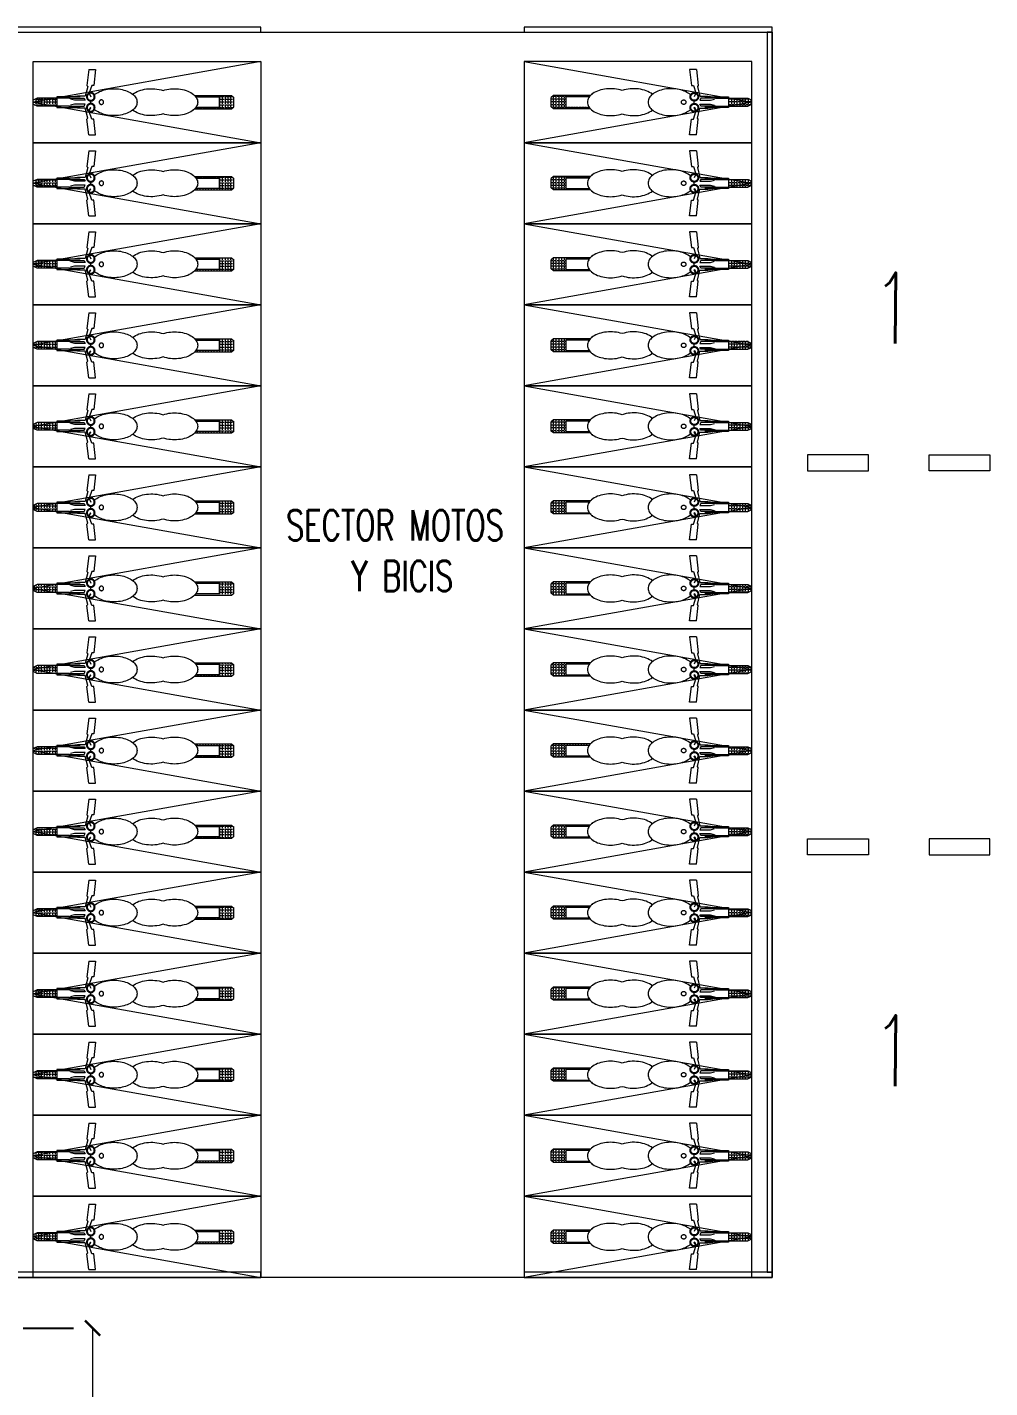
# Model space of a CAD drawing. Header units: millimetres. Extents: x 2828 to 3406, y 849 to 1266.
# Drawn here: x 2998.98 to 3008.49, y 1109.23 to 1122.66 of the extents above; entities that cross this region are included whole.
import ezdxf

# ---------------------------------------------------------------- set-up
doc = ezdxf.new("R2010")
doc.units = ezdxf.units.MM
doc.header["$PDMODE"] = 34
doc.header["$PDSIZE"] = -10
doc.linetypes.add('DASHDOT', pattern=[1, 0.5, -0.25, 0, -0.25])
doc.linetypes.add('DASHED', pattern=[19.05, 12.7, -6.35])
doc.layers.get('DEFPOINTS').update_dxf_attribs({"lineweight": 5})
for name, color, linetype, lineweight in [('0.05', 64, 'Continuous', 5), ('arq cotas', 152, 'Continuous', 13), ('arq tex', 31, 'Continuous', 5), ('gral texto', 70, 'Continuous', 5)]:
    doc.layers.add(name, color=color, linetype=linetype, lineweight=lineweight)
doc.layers.add('vehiculos', color=7, linetype='Continuous', lineweight=9, true_color=0x4a4a4a)
doc.layers.add('Viewport', color=7, linetype='Continuous', true_color=0xff870f, plot=False)
doc.styles.add('250-cts', font='romans.shx', dxfattribs={"width": 0.7, "height": 0.25})
doc.dimstyles.new('250', dxfattribs={"dimtxt": 0.3, "dimasz": 0.15, "dimexe": 0, "dimexo": 0.1, "dimgap": 0.05, "dimtad": 1, "dimzin": 0, "dimdsep": 46, "dimtxsty": '250-cts', "dimblk": 'ARCHTICK', "dimcen": 0.02, "dimclrd": 256, "dimclre": 256, "dimclrt": 256, "dimazin": 0, "dimtfac": 1, "dimtofl": 0, "dimtmove": 1, "dimatfit": 0, "dimldrblk": 'OPEN90', "dimfxl": 1, "dimtolj": 1, "dimtzin": 0, "dimlwd": -1, "dimarcsym": 0})
pattern_1 = [(0, (-6155.405802, -6711.101728), (0, 0.0275), [0.02, -0.0075]), (90, (-6155.405802, -6711.101728), (-0.0275, 2e-18), [0.02, -0.0075])]

# ---------------------------------------------------------------- blocks, each defined once
blk = doc.blocks.new('_ARCHTICK')
at = {"color": 0, "linetype": 'ByBlock', "const_width": 0.15}
blk.add_lwpolyline([(-0.5, -0.5), (0.5, 0.5)], dxfattribs=at)
blk = doc.blocks.new('*D482')
at = {"layer": 'arq cotas', "linetype": 'DASHDOT', "lineweight": -2, "transparency": 16777216}
for p, q in [((2998.944, 1109.817), (2999.631, 1109.817)), ((2998.944, 1103.317), (2999.631, 1103.317))]:
    blk.add_line(p, q, dxfattribs=at)
at = {"layer": 'arq cotas', "transparency": 16777216}
blk.add_line((2999.631, 1109.817), (2999.631, 1103.317), dxfattribs=at)
at = {"layer": 'DEFPOINTS', "color": 0, "transparency": 16777216}
for p in [(2998.844, 1109.817), (2998.844, 1103.317), (2999.631, 1103.317)]:
    blk.add_point(p, dxfattribs=at)
at = {"layer": 'arq cotas', "transparency": 16777216, "xscale": 0.15, "yscale": 0.15, "zscale": 0.15}
for p, rotation in [((2999.631, 1109.817), 90), ((2999.631, 1103.317), 270)]:
    blk.add_blockref('_ARCHTICK', p, dxfattribs=dict(at, rotation=rotation))
at = {"layer": 'arq cotas', "transparency": 16777216, "insert": (2999.431, 1106.567), "char_height": 0.3, "attachment_point": 5, "rotation": 90, "style": '250-cts'}
blk.add_mtext('\\A1;6.50', dxfattribs=at)
blk = doc.blocks.new('_Open90')
at = {"color": 0, "linetype": 'ByBlock', "lineweight": -2}
for p, q in [((0, 0), (-1, 0)), ((-0.5, 0.5), (0, 0)), ((0, 0), (-0.5, -0.5))]:
    blk.add_line(p, q, dxfattribs=at)
blk = doc.blocks.new('A$C09E15E17')
h = blk.add_hatch()
h.set_pattern_fill('ANGLE', color=256, scale=0.1, style=0)
h.set_pattern_definition(pattern_1)
h.paths.add_polyline_path([(0.233, 0.36), (0.233, 0.437), (0.039, 0.437), (0, 0.418), (0, 0.379), (0.039, 0.36)])
h = blk.add_hatch()
h.set_pattern_fill('ANGLE', color=256, scale=0.1, style=0)
h.set_pattern_definition(pattern_1)
edge = h.paths.add_edge_path()
edge.add_line((1.96, 0.333), (1.983, 0.353))
edge.add_line((1.983, 0.353), (1.983, 0.444))
edge.add_line((1.983, 0.444), (1.96, 0.463))
edge.add_line((1.96, 0.463), (1.595, 0.463))
edge.add_ellipse((1.397, 0.398), major_axis=(0.228, 0), ratio=0.58351, start_angle=382.7347, end_angle=389.3052, ccw=False)
edge.add_line((1.607, 0.45), (1.838, 0.45))
edge.add_line((1.838, 0.45), (1.838, 0.347))
edge.add_line((1.838, 0.347), (1.607, 0.347))
edge.add_ellipse((1.397, 0.398), major_axis=(0.228, 0), ratio=0.58351, start_angle=330.6948, end_angle=337.2653, ccw=False)
edge.add_line((1.595, 0.333), (1.96, 0.333))
at = {"linetype": 'ByBlock'}
for p, q in [((0.549, 0.719), (0.53, 0.565)), ((0.549, 0.719), (0.617, 0.719)), ((0.617, 0.719), (0.598, 0.565)), ((0.539, 0.555), (0.515, 0.457)), ((0.53, 0.565), (0.539, 0.555)), ((0.578, 0.565), (0.554, 0.491)), ((0.598, 0.565), (0.578, 0.565)), ((0.039, 0.437), (0, 0.418)), ((0, 0.418), (0, 0.379)), ((0.321, 0.437), (0.039, 0.437)), ((0.36, 0.437), (0.321, 0.437)), ((0.437, 0.457), (0.36, 0.447)), ((0.36, 0.447), (0.36, 0.437)), ((0.36, 0.437), (0.505, 0.437)), ((0.408, 0.418), (0.369, 0.428)), ((0.515, 0.418), (0.408, 0.418)), ((0.515, 0.457), (0.437, 0.457)), ((0.505, 0.437), (0.515, 0.418)), ((0.553, 0.478), (0.569, 0.452)), ((1.595, 0.463), (1.96, 0.463)), ((1.96, 0.463), (1.983, 0.444)), ((1.983, 0.444), (1.983, 0.353)), ((0.039, 0.36), (0, 0.379)), ((0.321, 0.36), (0.039, 0.36)), ((0.36, 0.36), (0.321, 0.36)), ((0.36, 0.35), (0.36, 0.36)), ((0.36, 0.36), (0.505, 0.36)), ((0.437, 0.34), (0.36, 0.35)), ((0.408, 0.379), (0.369, 0.369)), ((0.515, 0.379), (0.408, 0.379)), ((0.515, 0.34), (0.437, 0.34)), ((0.505, 0.36), (0.515, 0.379)), ((0.539, 0.242), (0.515, 0.34)), ((0.578, 0.232), (0.554, 0.306)), ((0.558, 0.316), (0.569, 0.345)), ((1.595, 0.333), (1.96, 0.333)), ((1.96, 0.333), (1.983, 0.353)), ((0.53, 0.232), (0.539, 0.242)), ((0.549, 0.077), (0.53, 0.232)), ((0.598, 0.232), (0.578, 0.232)), ((0.617, 0.077), (0.598, 0.232)), ((0.549, 0.077), (0.617, 0.077))]:
    blk.add_line(p, q, dxfattribs=at)
for p, q in [((0.553, 0.478), (0.562, 0.457)), ((0.553, 0.478), (0.567, 0.461)), ((0.562, 0.457), (0.569, 0.452)), ((0.567, 0.461), (0.569, 0.452))]:
    blk.add_line(p, q)
for points in [[(0.464, 0.347), (0.233, 0.347), (0.233, 0.45), (0.464, 0.45)], [(1.607, 0.347), (1.838, 0.347), (1.838, 0.45), (1.607, 0.45)]]:
    blk.add_lwpolyline(points, dxfattribs=at)
for centre, radius in [((0.569, 0.452), 0.0419), ((0.569, 0.452), 0.0349), ((0.674, 0.398), 0.022), ((0.569, 0.345), 0.0419), ((0.569, 0.345), 0.0349)]:
    blk.add_circle(centre, radius, dxfattribs=at)
for centre, start_param, end_param in [((0.798, 0.398), 3.712618, 8.853753), ((1.168, 0.398), 7.327738, 8.804333), ((1.397, 0.398), 4.186146, 8.380225), ((0.798, 0.398), 3.053744, 3.229441), ((1.168, 0.398), 3.762037, 5.238632)]:
    blk.add_ellipse(centre, major_axis=(0.228, 0), ratio=0.58351, start_param=start_param, end_param=end_param, dxfattribs=at)
blk = doc.blocks.new('A$C3A001A27')
at = {"layer": 'vehiculos'}
for points in [[(-0.4, 0), (-0.4, 2.25), (-1.2, 2.25), (-1.2, 0)], [(0.4, 0), (0.4, 2.25), (-0.4, 2.25), (-0.4, 0)], [(1.2, 0), (1.2, 2.25), (0.4, 2.25), (0.4, 0)]]:
    blk.add_lwpolyline(points, close=True, dxfattribs=at)
for points in [[(-1.2, 0), (-0.8, 2.25), (-0.4, 0)], [(-0.4, 0), (0, 2.25), (0.4, 0)], [(0.4, 0), (0.8, 2.25), (1.2, 0)]]:
    blk.add_lwpolyline(points, dxfattribs=at)
at = {"layer": 'vehiculos', "linetype": 'DASHED', "rotation": 269.9999999982384}
for p in [(-1.198, 2.25, 101.358), (-0.398, 2.25, 101.358), (0.402, 2.25, 101.358)]:
    blk.add_blockref('A$C09E15E17', p, dxfattribs=at)

msp = doc.modelspace()

# ---------------------------------------------------------------- linework, layer by layer
at = {"layer": '0.05'}
for p, q in [((3006.344, 1122.607), (3006.344, 1117.607)), ((3006.344, 1115.317), (3006.344, 1110.317))]:
    msp.add_line(p, q, dxfattribs=at)
for points in [[(2998.844, 1122.607), (3001.294, 1122.607), (3001.294, 1122.657), (2998.844, 1122.657)], [(3003.894, 1122.607), (3006.344, 1122.607), (3006.344, 1122.657), (3003.894, 1122.657)], [(3006.344, 1110.367), (3006.344, 1122.607), (3006.294, 1122.607), (3006.294, 1110.367)], [(2998.844, 1110.317), (3001.294, 1110.317), (3001.294, 1110.367), (2998.844, 1110.367)], [(3003.894, 1110.317), (3006.344, 1110.317), (3006.344, 1110.367), (3003.894, 1110.367)]]:
    msp.add_lwpolyline(points, close=True, dxfattribs=at)
at = {"layer": 'vehiculos'}
for points in [[(2998.844, 1122.607), (3006.344, 1122.607), (3006.344, 1110.317), (2998.844, 1110.317)], [(3006.694, 1118.277), (3007.294, 1118.277), (3007.294, 1118.437), (3006.694, 1118.437)], [(3008.494, 1118.277), (3007.894, 1118.277), (3007.894, 1118.437), (3008.494, 1118.437)], [(3006.694, 1114.647), (3007.294, 1114.647), (3007.294, 1114.487), (3006.694, 1114.487)], [(3008.494, 1114.647), (3007.894, 1114.647), (3007.894, 1114.487), (3008.494, 1114.487)]]:
    msp.add_lwpolyline(points, close=True, dxfattribs=at)

# ---------------------------------------------------------------- block references
at = {"layer": 'Viewport', "xscale": -1, "rotation": 90}
for p in [(3001.294, 1121.117), (3001.294, 1118.717), (3001.294, 1116.317), (3001.294, 1113.917), (3001.294, 1111.517)]:
    msp.add_blockref('A$C3A001A27', p, dxfattribs=at)
at = {"layer": 'Viewport', "rotation": 270}
for p in [(3003.894, 1121.117), (3003.894, 1118.717), (3003.894, 1116.317), (3003.894, 1113.917), (3003.894, 1111.517)]:
    msp.add_blockref('A$C3A001A27', p, dxfattribs=at)

# ---------------------------------------------------------------- texts
at = {"layer": 'arq tex', "linetype": 'Continuous', "ltscale": 0.02, "insert": (3002.618, 1117.891), "char_height": 0.3, "attachment_point": 2, "style": '250-cts'}
msp.add_mtext_dynamic_manual_height_columns('SECTOR MOTOS\\P Y BICIS', width=53.27532, gutter_width=10, heights=[0], dxfattribs=at)
at = {"layer": 'gral texto', "char_height": 0.7, "width": 29.4075, "attachment_point": 5, "rotation": 359.5989, "style": '250-cts'}
for insert in [(3007.542, 1119.885), (3007.542, 1112.555)]:
    msp.add_mtext('1', dxfattribs=dict(at, insert=insert))

# ---------------------------------------------------------------- dimensions: what is measured, and where the dimension line sits
at = {"layer": 'arq cotas'}
dim = msp.add_linear_dim(base=(2999.631, 1103.317), p1=(2998.844, 1109.817), p2=(2998.844, 1103.317), angle=90, dimstyle='250', override={"dimfxl": 0}, dxfattribs=at)
dim.commit()
dim.dimension.update_dxf_attribs({"geometry": '*D482', "text_midpoint": (2999.431, 1106.567)})

doc.saveas('drawing.dxf')
